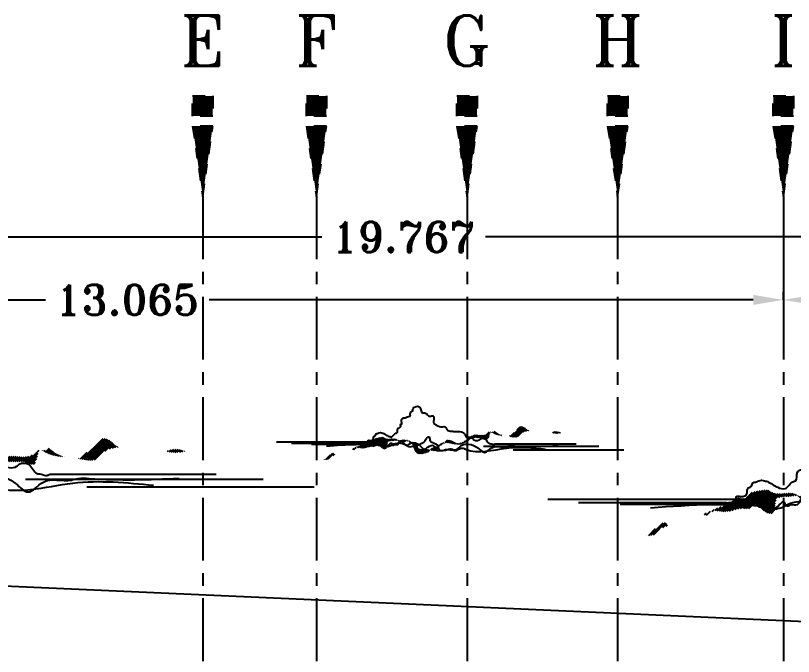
# Model space of a CAD drawing. Extents: x 915 to 2178, y -798 to 165.
# Drawn here: x 1313.55 to 1321.29, y -738.5 to -732.12 of the extents above; entities that cross this region are included whole.
import ezdxf
from ezdxf.enums import TextEntityAlignment as Align

# ---------------------------------------------------------------- set-up
doc = ezdxf.new("R2010")
doc.units = 0
doc.header["$LTSCALE"] = 0.5
doc.header["$MEASUREMENT"] = 0
for name, pattern in [('CENTER', [2, 1.25, -0.25, 0.25, -0.25]), ('CONTINUA', [200, 100, 100]), ('DASHDOT2', [0.5, 0.25, -0.125, 0, -0.125])]:
    doc.linetypes.add(name, pattern=pattern)
doc.layers.get('0').update_dxf_attribs({"linetype": 'CONTINUOUS'})
doc.layers.get('DEFPOINTS').update_dxf_attribs({"linetype": 'CONTINUOUS'})
for name, color, linetype in [('COTA', 7, 'CONTINUOUS'), ('EJE', 125, 'DASHDOT2'), ('EJES', 125, 'CENTER'), ('muro_facahda', 33, 'CONTINUOUS'), ('NUBE6', 130, 'CONTINUOUS'), ('Sombreado', 132, 'CONTINUA')]:
    doc.layers.add(name, color=color, linetype=linetype)
doc.styles.add('ROMANT', font='romant')
doc.dimstyles.new('detalle', dxfattribs={"dimtxt": 0.2, "dimasz": 0.15, "dimexe": 0.08, "dimexo": 0, "dimgap": 0.08, "dimtad": 0, "dimtih": 1, "dimtoh": 1, "dimdec": 3, "dimzin": 1, "dimdsep": 46, "dimtxsty": 'ROMANT', "dimcen": 0.15, "dimclrd": 143, "dimclre": 9, "dimadec": 0, "dimazin": 0, "dimtfac": 1, "dimtdec": 3, "dimtmove": 0, "dimatfit": 3, "dimfxl": 1, "dimarcsym": 0})

# ---------------------------------------------------------------- blocks, each defined once
blk = doc.blocks.new('NUBE')
at = {"layer": 'NUBE6'}
h = blk.add_hatch(dxfattribs=at)
h.set_pattern_fill('ANSI31', color=256, scale=0.1530800947620674, style=0)
h.set_pattern_definition([(45, (408.5552584945312, -85.14894052187265), (-0.01353049663386714, 0.01353049663386714), [])])
edge = h.paths.add_edge_path()
edge.add_spline(control_points=[(461.9819783155247, -86.45321892685183), (462.0010606192052, -86.46060674365208), (462.0448079397457, -86.46744672624231), (462.0961329393022, -86.3890473608692), (462.2022280816573, -86.41166192047694), (462.3320351872802, -86.41470342336379), (462.4575923995656, -86.35617268791862), (462.5756687777251, -86.3871900930601), (462.6725600817656, -86.27156545577236), (462.7541437250802, -86.43568054913976), (462.929499211117, -86.4408800513072), (462.8826201240365, -86.25206934055905), (462.9557369511049, -86.22606083327832), (462.9745490519297, -86.22306183470664)], knot_values=[2.376841428008193, 2.376841428008193, 2.376841428008193, 2.376841428008193, 2.495163773933544, 2.661819107407057, 2.811859461262786, 3.078587699680968, 3.434955726058839, 3.584990995696395, 3.742224909244714, 4.130967369021732, 4.247660337802358, 4.632245951521822, 4.741469153795726, 4.741469153795726, 4.741469153795726, 4.741469153795726], degree=3, periodic=0)
edge.add_spline(control_points=[(462.9745490519138, -86.22306183470346), (462.9710245544481, -86.21530509700597), (462.9626394315328, -86.19926867610502), (462.951666844051, -86.1859680800635), (462.9450007073086, -86.17948484513909)], knot_values=[4.637110011566299, 4.637110011566299, 4.637110011566299, 4.637110011566299, 4.690696220635773, 4.754786263863346, 4.754786263863346, 4.754786263863346, 4.754786263863346], degree=3, periodic=0)
edge.add_spline(control_points=[(462.9450007073085, -86.17948484513909), (462.9104543800429, -86.1779589786147), (462.8689981676343, -86.1688703283985), (462.8275223070291, -86.13957475042207), (462.8194463594707, -86.13349994901318)], knot_values=[3.833143222856227, 3.833143222856227, 3.833143222856227, 3.833143222856227, 4.038724576492562, 4.088762953644315, 4.088762953644315, 4.088762953644315, 4.088762953644315], degree=3, periodic=0)
edge.add_spline(control_points=[(462.8194463594707, -86.13349994901318), (462.7521434600787, -86.12966590690348), (462.672816347776, -86.14458333735593), (462.5977052232607, -86.16758126451259)], knot_values=[3.966514747115287, 3.966514747115287, 3.966514747115287, 3.966514747115287, 4.347410367184849, 4.347410367184849, 4.347410367184849, 4.347410367184849], degree=3, periodic=0)
edge.add_spline(control_points=[(462.5977052232607, -86.16758126451259), (462.5946217916065, -86.17020974731554), (462.5643601260972, -86.1971140472117), (462.5333458884852, -86.24543484118976), (462.4727339804003, -86.24529171392305), (462.4540230154764, -86.23547122118657), (462.4433772316386, -86.22792420418182)], knot_values=[2.928046404490204, 2.928046404490204, 2.928046404490204, 2.928046404490204, 2.95198395160633, 3.16540491965012, 3.21541837093506, 3.29146919158838, 3.29146919158838, 3.29146919158838, 3.29146919158838], degree=3, periodic=0)
edge.add_spline(control_points=[(462.4433772316386, -86.22792420418182), (462.3527810741108, -86.27104081427342), (462.2349845588651, -86.34749674327031), (462.0721434916483, -86.4007203546555), (461.9990468011815, -86.44169226491681), (461.9819783155247, -86.45321892685183)], knot_values=[2.671899104953978, 2.671899104953978, 2.671899104953978, 2.671899104953978, 3.225697331888478, 3.569329078247941, 3.683907035020482, 3.683907035020482, 3.683907035020482, 3.683907035020482], degree=3, periodic=0)
edge = h.paths.add_edge_path()
edge.add_spline(control_points=[(462.9745490519297, -86.22306183470664), (462.9968462282291, -86.2195072503198), (463.0798632266024, -86.2205093246821), (463.1532883355883, -86.2024704420046), (463.1982619520188, -86.2066445820958)], knot_values=[4.741469153795726, 4.741469153795726, 4.741469153795726, 4.741469153795726, 4.870926731115441, 5.154733598519389, 5.154733598519389, 5.154733598519389, 5.154733598519389], degree=3, periodic=0)
edge.add_spline(control_points=[(463.1982619520188, -86.2066445820958), (463.1963911035464, -86.2047792271187), (463.1555308195905, -86.16609967432669), (463.0564690486503, -86.17338055061464), (462.9726541407844, -86.18070626147369), (462.9450007073085, -86.17948484513909)], knot_values=[4.088762953644316, 4.088762953644316, 4.088762953644316, 4.088762953644316, 4.104443290971272, 4.425102679568796, 4.589665188425998, 4.589665188425998, 4.589665188425998, 4.589665188425998], degree=3, periodic=0)
edge.add_spline(control_points=[(462.9450007073086, -86.17948484513909), (462.951666844051, -86.1859680800635), (462.9626394315328, -86.19926867610502), (462.9710245544481, -86.21530509700597), (462.9745490519138, -86.22306183470346)], knot_values=[4.637110011566298, 4.637110011566298, 4.637110011566298, 4.637110011566298, 4.701200054793872, 4.754786263863346, 4.754786263863346, 4.754786263863346, 4.754786263863346], degree=3, periodic=0)
edge = h.paths.add_edge_path()
edge.add_spline(control_points=[(463.232020871551, -86.2393188656149), (463.2408212254395, -86.23456590887076), (463.2496188044329, -86.23020156514303), (463.2583900295131, -86.22624652160289)], knot_values=[5.442058735635944, 5.442058735635944, 5.442058735635944, 5.442058735635944, 5.492532753127179, 5.492532753127179, 5.492532753127179, 5.492532753127179], degree=3, periodic=0)
edge.add_spline(control_points=[(463.2583900295131, -86.22624652160289), (463.2535110230623, -86.2232803343677), (463.2344264173631, -86.21283639292369), (463.2140482006237, -86.20810975253175), (463.1982619520188, -86.2066445820958)], knot_values=[5.154733598519389, 5.154733598519389, 5.154733598519389, 5.154733598519389, 5.189425056096804, 5.289044480109837, 5.289044480109837, 5.289044480109837, 5.289044480109837], degree=3, periodic=0)
edge.add_spline(control_points=[(463.1982619520188, -86.2066445820958), (463.207638225336, -86.21599332324467), (463.2176094193221, -86.228759338705), (463.2301467812761, -86.23804064729302), (463.2320208715595, -86.23931886559603)], knot_values=[4.589665188425998, 4.589665188425998, 4.589665188425998, 4.589665188425998, 4.668251525396528, 4.681634148998675, 4.681634148998675, 4.681634148998675, 4.681634148998675], degree=3, periodic=0)
edge = h.paths.add_edge_path()
edge.add_spline(control_points=[(463.2583900295131, -86.22624652160289), (463.2496188044329, -86.23020156514303), (463.2408212254395, -86.23456590887076), (463.232020871551, -86.2393188656149)], knot_values=[5.442058735635944, 5.442058735635944, 5.442058735635944, 5.442058735635944, 5.492532753127179, 5.492532753127179, 5.492532753127179, 5.492532753127179], degree=3, periodic=0)
edge.add_spline(control_points=[(463.2320208715595, -86.23931886559603), (463.2516952823, -86.25273774521361), (463.2768525193235, -86.25818542561365), (463.302185490845, -86.25734830168835)], knot_values=[4.681634148998675, 4.681634148998675, 4.681634148998675, 4.681634148998675, 4.822126437909263, 4.822126437909263, 4.822126437909263, 4.822126437909263], degree=3, periodic=0)
edge.add_spline(control_points=[(463.302185490845, -86.25734830168835), (463.2873878121843, -86.2466026208931), (463.2731185610162, -86.23520071803205), (463.2583900295131, -86.22624652160289)], knot_values=[5.289044480109837, 5.289044480109837, 5.289044480109837, 5.289044480109837, 5.393769536528238, 5.393769536528238, 5.393769536528238, 5.393769536528238], degree=3, periodic=0)
edge = h.paths.add_edge_path()
edge.add_spline(control_points=[(463.2583900295131, -86.22624652160289), (463.2731185610162, -86.23520071803205), (463.2873878121843, -86.2466026208931), (463.302185490845, -86.25734830168835)], knot_values=[5.289044480109837, 5.289044480109837, 5.289044480109837, 5.289044480109837, 5.393769536528238, 5.393769536528238, 5.393769536528238, 5.393769536528238], degree=3, periodic=0)
edge.add_spline(control_points=[(463.302185490845, -86.25734830168835), (463.313976437317, -86.2569586717791), (463.3639482718193, -86.24956101142425), (463.4074807453836, -86.21920469879933), (463.4445276663839, -86.2179740091774), (463.4472052449983, -86.21799197798737)], knot_values=[4.822126437909263, 4.822126437909263, 4.822126437909263, 4.822126437909263, 4.887516992542901, 5.098369691174194, 5.114709132134375, 5.114709132134375, 5.114709132134375, 5.114709132134375], degree=3, periodic=0)
edge.add_spline(control_points=[(463.4472052449983, -86.21799197798737), (463.3932618888734, -86.189481521282), (463.3266233808192, -86.19547933995705), (463.2583900295131, -86.22624652160289)], knot_values=[5.492532753127179, 5.492532753127179, 5.492532753127179, 5.492532753127179, 5.885181594749847, 5.885181594749847, 5.885181594749847, 5.885181594749847], degree=3, periodic=0)
edge = h.paths.add_edge_path()
edge.add_spline(control_points=[(463.519554192143, -86.28587123741636), (463.5340062597422, -86.28654536063459), (463.6243171395976, -86.30366580636633), (463.6181928668215, -86.52083144005974), (463.7376968048579, -86.56316918767425), (463.7689247080957, -86.56725588410791)], knot_values=[5.818945661209799, 5.818945661209799, 5.818945661209799, 5.818945661209799, 5.909203024529733, 6.438407662158624, 6.614010441904274, 6.614010441904274, 6.614010441904274, 6.614010441904274], degree=3, periodic=0)
edge.add_spline(control_points=[(463.7689247080957, -86.56725588410791), (463.8097478277458, -86.56472801909626), (463.8533469951502, -86.55856779911915), (463.8949030959279, -86.55399163965194)], knot_values=[6.930804392856159, 6.930804392856159, 6.930804392856159, 6.930804392856159, 7.143674986014841, 7.143674986014841, 7.143674986014841, 7.143674986014841], degree=3, periodic=0)
edge.add_spline(control_points=[(463.8949030959279, -86.55399163965194), (463.9285595475374, -86.54347595665467), (463.9687175654203, -86.52579146494622), (464.0188734422661, -86.50975601007531), (464.0281006403205, -86.5066583174073)], knot_values=[6.861423548962521, 6.861423548962521, 6.861423548962521, 6.861423548962521, 7.077921749864403, 7.127118612001763, 7.127118612001763, 7.127118612001763, 7.127118612001763], degree=3, periodic=0)
edge.add_spline(control_points=[(464.0281006403205, -86.5066583174073), (464.0359318667051, -86.49567959207116), (464.0450108936877, -86.481328350789), (464.0552671558066, -86.46875972555881), (464.0571130582057, -86.46659432393994)], knot_values=[7.427143618234192, 7.427143618234192, 7.427143618234192, 7.427143618234192, 7.503045278364038, 7.51931730038534, 7.51931730038534, 7.51931730038534, 7.51931730038534], degree=3, periodic=0)
edge.add_spline(control_points=[(464.0571130582056, -86.46659432393994), (464.0104001885411, -86.45598085742199), (463.9129323270226, -86.43805230358521), (463.7160842710753, -86.46701915070275), (463.7138305300198, -86.29029952867654), (463.6038964863596, -86.28313556052649), (463.533946727197, -86.24196591661075), (463.4756739212123, -86.21818302680822), (463.4472052449983, -86.21799197798737)], knot_values=[5.114709132134376, 5.114709132134376, 5.114709132134376, 5.114709132134376, 5.395632065211953, 5.751999558326794, 5.990526721182434, 6.148665039230302, 6.312829444363873, 6.486554410540351, 6.486554410540351, 6.486554410540351, 6.486554410540351], degree=3, periodic=0)
edge.add_spline(control_points=[(463.4472052449983, -86.21799197798737), (463.4473777677981, -86.21808316074225), (463.475146033531, -86.23282731615927), (463.4995357808741, -86.25673769995046), (463.519554192143, -86.28587123741636)], knot_values=[5.885181594749847, 5.885181594749847, 5.885181594749847, 5.885181594749847, 5.886437372706056, 6.08745655327834, 6.08745655327834, 6.08745655327834, 6.08745655327834], degree=3, periodic=0)
edge = h.paths.add_edge_path()
edge.add_spline(control_points=[(464.0571130582056, -86.46659432393994), (464.0664613482894, -86.46871831599015), (464.0785090082647, -86.47155004446722), (464.0909611737098, -86.47449362642146), (464.0936090472395, -86.47511349770093)], knot_values=[6.48655441054035, 6.48655441054035, 6.48655441054035, 6.48655441054035, 6.542773373076111, 6.557861868930555, 6.557861868930555, 6.557861868930555, 6.557861868930555], degree=3, periodic=0)
edge.add_spline(control_points=[(464.0936090472311, -86.47511349770048), (464.1023915642556, -86.46754996600885), (464.1134177993965, -86.45193265040871), (464.1129128430385, -86.43034486547936), (464.112346523603, -86.42082687224729)], knot_values=[7.259950823798947, 7.259950823798947, 7.259950823798947, 7.259950823798947, 7.332332798657618, 7.386631397886249, 7.386631397886249, 7.386631397886249, 7.386631397886249], degree=3, periodic=0)
edge.add_spline(control_points=[(464.112346523603, -86.42082687224729), (464.091876939216, -86.43298061031896), (464.0731610542318, -86.44776865006361), (464.0571130582057, -86.46659432393994)], knot_values=[7.51931730038534, 7.51931730038534, 7.51931730038534, 7.51931730038534, 7.660783796591185, 7.660783796591185, 7.660783796591185, 7.660783796591185], degree=3, periodic=0)
edge = h.paths.add_edge_path()
edge.add_spline(control_points=[(464.0936090472395, -86.47511349770093), (464.1261882357312, -86.48274033599978), (464.222451940969, -86.5027312669863), (464.2604604069929, -86.40365863581769), (464.2950554310869, -86.35357270630175)], knot_values=[6.557861868930555, 6.557861868930555, 6.557861868930555, 6.557861868930555, 6.743509312054033, 7.075103588189349, 7.075103588189349, 7.075103588189349, 7.075103588189349], degree=3, periodic=0)
edge.add_spline(control_points=[(464.2950554310864, -86.35357270630107), (464.2331810706287, -86.37490518504455), (464.1666033078111, -86.38861211246467), (464.112346523603, -86.42082687224729)], knot_values=[7.660783796591184, 7.660783796591184, 7.660783796591184, 7.660783796591184, 8.035755609020729, 8.035755609020729, 8.035755609020729, 8.035755609020729], degree=3, periodic=0)
edge.add_spline(control_points=[(464.112346523603, -86.42082687224729), (464.1129128430385, -86.43034486547936), (464.1134177993965, -86.45193265040871), (464.1023915642556, -86.46754996600885), (464.0936090472311, -86.47511349770048)], knot_values=[7.259950823798948, 7.259950823798948, 7.259950823798948, 7.259950823798948, 7.314249423027579, 7.38663139788625, 7.38663139788625, 7.38663139788625, 7.38663139788625], degree=3, periodic=0)
edge = h.paths.add_edge_path()
edge.add_spline(control_points=[(464.2950554310864, -86.35357270630107), (464.3264704828507, -86.34274171073162), (464.3739979505267, -86.32260449133537), (464.4130053887916, -86.28912965759878), (464.4266364787876, -86.27616815163833)], knot_values=[8.03575560902073, 8.03575560902073, 8.03575560902073, 8.03575560902073, 8.226137518594882, 8.335344768196972, 8.335344768196972, 8.335344768196972, 8.335344768196972], degree=3, periodic=0)
edge.add_spline(control_points=[(464.4266364787876, -86.27616815163833), (464.4235762609975, -86.2766641152109), (464.3899152861941, -86.28251798497308), (464.3386660689247, -86.29818482849532), (464.3060918913075, -86.33759435729917), (464.2950554310869, -86.35357270630175)], knot_values=[7.07510358818935, 7.07510358818935, 7.07510358818935, 7.07510358818935, 7.093045106451286, 7.272573377954001, 7.378358158679352, 7.378358158679352, 7.378358158679352, 7.378358158679352], degree=3, periodic=0)
edge = h.paths.add_edge_path()
edge.add_spline(control_points=[(464.4266364787876, -86.27616815163833), (464.4719146367579, -86.26883000823636), (464.5558848745136, -86.2697879085747), (464.6658556126956, -86.30782066646634), (464.7649989741813, -86.30860577069689), (464.8512805838054, -86.32563747563381), (464.9223269040569, -86.2711918281359), (465.0206905358241, -86.27849002232415), (465.1257786348026, -86.12237381540695), (465.3220669235773, -86.14724846037052), (465.4776021713247, -86.13806176416688), (465.5743681176566, -86.20284486003084), (465.6268907286449, -86.09682549546892), (465.6295423555073, -86.00521155362617), (465.653519683671, -85.99612824877431), (465.6549295819243, -85.9957404410593)], knot_values=[7.378358158679351, 7.378358158679351, 7.378358158679351, 7.378358158679351, 7.643816029264516, 7.86622252228657, 8.050355066861227, 8.233732637355713, 8.345542787370427, 8.551738413518319, 8.752407447613225, 9.344380142950351, 9.528512687525009, 9.702547672488304, 9.882768899694591, 10.09348312809365, 10.10599459799078, 10.10599459799078, 10.10599459799078, 10.10599459799078], degree=3, periodic=0)
edge.add_spline(control_points=[(465.6549295819243, -85.9957404410593), (465.6469394677318, -85.99401964350682), (465.6392817385361, -85.99162654764723), (465.6321923686437, -85.98853755632877)], knot_values=[8.998908083696037, 8.998908083696037, 8.998908083696037, 8.998908083696037, 9.040004957551115, 9.040004957551115, 9.040004957551115, 9.040004957551115], degree=3, periodic=0)
edge.add_spline(control_points=[(465.6321923686435, -85.98853755632922), (465.6095184536562, -86.00801183486146), (465.5065529435672, -86.13158697856898), (465.2747591472767, -86.02691867198791), (465.1453078614945, -86.10813013667553), (465.1202940122716, -86.12692709789985)], knot_values=[9.63995125715825, 9.63995125715825, 9.63995125715825, 9.63995125715825, 9.814858982532567, 10.53478794451328, 10.71628556782929, 10.71628556782929, 10.71628556782929, 10.71628556782929], degree=3, periodic=0)
edge.add_spline(control_points=[(465.1202940122716, -86.12692709789985), (465.0924283663252, -86.14786707645635), (465.0324441012849, -86.2020088700915), (464.9269584938825, -86.26520844010975), (464.807787064618, -86.31444922409582), (464.7200084008941, -86.26727055266065), (464.630132332494, -86.21907935586319), (464.5546219739035, -86.20362582266421), (464.500156639107, -86.20242731866529)], knot_values=[8.294233179666865, 8.294233179666865, 8.294233179666865, 8.294233179666865, 8.49642311318605, 8.750834161978252, 9.041960566442503, 9.168903051303946, 9.31798931559437, 9.639951257158252, 9.639951257158252, 9.639951257158252, 9.639951257158252], degree=3, periodic=0)
edge.add_spline(control_points=[(464.500156639107, -86.20242731866529), (464.4753478069239, -86.22528140028476), (464.4520109816685, -86.25204009068125), (464.4266364787876, -86.27616815163833)], knot_values=[8.33534476819697, 8.33534476819697, 8.33534476819697, 8.33534476819697, 8.538635896819233, 8.538635896819233, 8.538635896819233, 8.538635896819233], degree=3, periodic=0)
edge = h.paths.add_edge_path()
edge.add_spline(control_points=[(465.6842273835423, -85.99906274908358), (465.7047022599686, -86.00601877809777), (465.8104946110534, -86.06658786555408), (465.8995651000499, -86.07345886934581), (465.9674061657864, -86.07757774588481)], knot_values=[10.17653549761707, 10.17653549761707, 10.17653549761707, 10.17653549761707, 10.3043358267258, 10.72634096897108, 10.72634096897108, 10.72634096897108, 10.72634096897108], degree=3, periodic=0)
edge.add_spline(control_points=[(465.9674061657875, -86.07757774588208), (465.9247614087091, -86.06411595181453), (465.8549130896254, -86.03693489734997), (465.8014819005232, -85.98610155827646), (465.7791422525891, -85.96712303729441)], knot_values=[11.80227077669995, 11.80227077669995, 11.80227077669995, 11.80227077669995, 12.06239564417461, 12.23400542093182, 12.23400542093182, 12.23400542093182, 12.23400542093182], degree=3, periodic=0)
edge.add_spline(control_points=[(465.7791422525863, -85.96712303729623), (465.7735698370149, -85.97167824376311), (465.7498414057986, -85.99101961071096), (465.7122651796138, -85.99961519150611), (465.6842273835423, -85.99906274908335)], knot_values=[9.088518849012669, 9.088518849012669, 9.088518849012669, 9.088518849012669, 9.131143405327718, 9.267570419567685, 9.267570419567685, 9.267570419567685, 9.267570419567685], degree=3, periodic=0)
edge = h.paths.add_edge_path()
edge.add_spline(control_points=[(466.1459088710844, -86.09960068231135), (466.2338890882215, -86.11738913151294), (466.3724312176671, -86.15544757074781), (466.4679204554634, -86.01980586800755), (466.5660749937658, -85.96342392496945), (466.6447106794144, -85.95843939008137), (466.6816086215455, -85.94879634141603)], knot_values=[11.08580803295118, 11.08580803295118, 11.08580803295118, 11.08580803295118, 11.58285790950512, 11.77138766153919, 12.00293692343877, 12.22694339974314, 12.22694339974314, 12.22694339974314, 12.22694339974314], degree=3, periodic=0)
edge.add_spline(control_points=[(466.6816086215455, -85.94879634141603), (466.6688832951543, -85.94681457318234), (466.633249800021, -85.93713346355071), (466.5811161687022, -85.87026888811579), (466.4267840161552, -85.80327375985144), (466.3533036952547, -85.98226083483496), (466.2321507169354, -86.03270195158211), (466.1817453734303, -86.09815268773627), (466.1482279791894, -86.09963621869042), (466.1459088710839, -86.0996006823093)], knot_values=[10.10016455300304, 10.10016455300304, 10.10016455300304, 10.10016455300304, 10.17768093108527, 10.33132282303579, 10.57912896566416, 10.99171450806706, 11.17198975355102, 11.37542672274425, 11.39036925814955, 11.39036925814955, 11.39036925814955, 11.39036925814955], degree=3, periodic=0)
edge = h.paths.add_edge_path()
edge.add_spline(control_points=[(467.294938807348, -86.00999724778376), (467.3555748271993, -86.0224272217522), (467.4302525889872, -86.02801181803761), (467.5186825066405, -86.00812274343843), (467.5340116992809, -86.00476089625431)], knot_values=[13.54851241878207, 13.54851241878207, 13.54851241878207, 13.54851241878207, 13.92316959364087, 14.00215382786455, 14.00215382786455, 14.00215382786455, 14.00215382786455], degree=3, periodic=0)
edge.add_spline(control_points=[(467.5340116992809, -86.00476089625431), (467.4563186068046, -85.9743585466947), (467.3622751990029, -85.97207767663735), (467.2949388073527, -86.0099972477949)], knot_values=[15.18589893069198, 15.18589893069198, 15.18589893069198, 15.18589893069198, 15.6211442599502, 15.6211442599502, 15.6211442599502, 15.6211442599502], degree=3, periodic=0)
edge = h.paths.add_edge_path()
edge.add_spline(control_points=[(461.2421106915916, -86.7197914569756), (461.2540824852044, -86.72038305272667), (461.3031380181785, -86.72033121991808), (461.3794084954141, -86.70553942992024), (461.4221935204945, -86.61727990068357), (461.4845492244258, -86.60813508450042), (461.5142136381937, -86.59436260610346)], knot_values=[0.6796391425559214, 0.6796391425559214, 0.6796391425559214, 0.6796391425559214, 0.74903984951436, 0.9598925481456532, 1.090033869078801, 1.282108637016413, 1.282108637016413, 1.282108637016413, 1.282108637016413], degree=3, periodic=0)
edge.add_spline(control_points=[(461.514213638194, -86.59436260610528), (461.507854759822, -86.5777818258266), (461.4823913973213, -86.52549171887199), (461.350927150444, -86.63390121467592), (461.2844160194072, -86.70037493428208), (461.2421106915916, -86.7197914569756)], knot_values=[0.7658047454879373, 0.7658047454879373, 0.7658047454879373, 0.7658047454879373, 0.8657849094119887, 1.14913279869937, 1.441051026907506, 1.441051026907506, 1.441051026907506, 1.441051026907506], degree=3, periodic=0)
for p, q in [((459.9650769426942, -86.2523827844791), (462.5851074998493, -86.2523827844791)), ((462.28017513033, -86.30045185813447), (460.3612062309253, -86.30045185813447)), ((465.7788084553454, -86.30572560390738), (467.9355065855436, -86.30572560390738)), ((460.8987993260689, -86.31794765047107), (462.3368612047202, -86.31794765047107)), ((462.8904325528924, -86.34061221895035), (462.8904325528924, -86.34061221895035)), ((465.4685493268412, -86.36860866850634), (468.5408386220386, -86.36860866850634)), ((466.2633235535125, -86.46915060458468), (469.2013560267965, -86.46915060458468))]:
    blk.add_line(p, q, dxfattribs=at)
blk.add_open_spline([(462.28017513033, -86.30045185813447), (462.2954236485559, -86.29797154627636), (462.3230795802942, -86.29729664494062), (462.3593817740904, -86.28601193496934), (462.4079427007673, -86.27534365644283), (462.3867464549376, -86.20163962215338), (462.4610493617345, -86.22378687266178), (462.5067051522351, -86.2180576653418), (462.5554751394296, -86.17797392109878), (462.5312393146196, -86.10539079793989), (462.606682058939, -86.10225139441286), (462.6065518910527, -86.0252976303425), (462.6598731767403, -86.03462742250667), (462.6989630600983, -86.00262507409047), (462.761874905646, -86.01124016046742), (462.8286815350918, -86.0314158118722), (462.8800511540658, -86.07254400904912), (462.9475772460648, -86.10485606509792), (463.0591262719306, -86.14465717665871), (463.0988906113155, -86.02798813703384), (463.2021554110845, -86.01195291969862), (463.1699749827378, -85.92146619389246), (463.2150190110685, -85.87643637556039), (463.2505954637541, -85.87184199736521), (463.2824762633943, -85.83710832839961), (463.2512115518751, -85.78003573727074), (463.3064098615955, -85.78182912476427), (463.2888202956456, -85.71980700419795), (463.2780322076303, -85.65539086937974), (463.3425210540815, -85.61159804635872), (463.3841508727423, -85.61660502149539), (463.4120926705632, -85.60357518146793), (463.4539395285314, -85.5862244550085), (463.4920452523373, -85.57758314241005), (463.5315282767122, -85.56544425813217), (463.518036346059, -85.51420019999614), (463.5258722544345, -85.4502289330917), (463.600076998373, -85.43964123880892), (463.5800203551739, -85.35267812307984), (463.6997849167677, -85.28039982850737), (463.7927801940962, -85.33942823719417), (463.8047950363093, -85.40362147767269), (463.818576074348, -85.44157194112768), (463.8341903670237, -85.48360549361132), (463.9002374475717, -85.4727551538208), (463.9652462439793, -85.49734794459891), (463.9954612491098, -85.55799437598375), (464.0576529891864, -85.58492007158861), (464.1280402525523, -85.54590717717247), (464.1563442030979, -85.61141986582106), (464.1491821360249, -85.67108920692749), (464.1265257609093, -85.75513607188486), (464.1834983775141, -85.78623015594258), (464.2545367627422, -85.8315402221424), (464.3449143735916, -85.86811616905788), (464.4592047588244, -85.83661930368748), (464.4867816135104, -85.91803986630316), (464.5445803006493, -85.97035727567027), (464.6436836649989, -85.9711065321078), (464.7591555086201, -85.98723292699606), (464.8836115106317, -85.97080304389442), (464.9677840826405, -86.0368093735749), (464.9948763845914, -86.11804709606372), (465.0833327234673, -86.14633627606531), (465.1800560966665, -86.10741284925871), (465.1811609603342, -86.2250546117998), (465.327681392409, -86.23500787650619), (465.403165398166, -86.15510838357886), (465.5426092613426, -86.1528601956893), (465.5758529560696, -86.30135077103182), (465.6786446057229, -86.29937054276047), (465.735350746673, -86.33033819992784), (465.7681505010697, -86.31344348801986), (465.7788084553454, -86.30572560390738)], degree=3, knots=[0.9556523308010503, 0.9556523308010503, 0.9556523308010503, 0.9556523308010503, 1.045884384309729, 1.114617903911371, 1.189161036056177, 1.290484820310968, 1.390506638663584, 1.508382461349639, 1.579080451102279, 1.732657853490944, 1.785372234076409, 1.951991090320392, 1.985333391177321, 2.075095166380742, 2.225135520236471, 2.330559457702811, 2.487793371250889, 2.599608069468605, 2.785987187947052, 3.069779423400905, 3.122493803986514, 3.344737338387019, 3.415437344109973, 3.468146901002946, 3.551457855185475, 3.651400748875261, 3.704115129461733, 3.770743725254923, 3.937312362486117, 4.094546276033423, 4.127888576890353, 4.180602957476824, 4.270364732680244, 4.391719960862549, 4.428991526935256, 4.478962973780376, 4.652880788905821, 4.750063500039166, 4.800034946884286, 5.11004111442108, 5.267275027968386, 5.372632946633866, 5.477990865299345, 5.515243646416148, 5.616642979538496, 5.796171251041211, 5.902864040782799, 5.992630537091165, 6.176003023367477, 6.213255804484279, 6.379827293967256, 6.546395931198449, 6.629726487452028, 6.726913559199694, 7.054422052637264, 7.18778617184681, 7.307933656650706, 7.48508206402624, 7.619482394768508, 7.870098736176315, 8.188587574976566, 8.295296073330025, 8.475517300535934, 8.64955228549923, 8.816258705565705, 8.88494128730202, 9.224945863252637, 9.308274709106696, 9.541660646667948, 9.860013363208918, 9.961417711483458, 10.11510708840833, 10.19228013918731, 10.19228013918731, 10.19228013918731, 10.19228013918731], dxfattribs=at)
for points in [[(462.5851074998493, -86.2523827844791), (462.6475609882832, -86.30025302299623), (462.6923020567738, -86.30890451784694), (462.6891981710697, -86.34139395531906), (462.8034331029723, -86.32764941813411), (462.8741528704429, -86.37955838723883), (462.923223728696, -86.376674555622), (463.025695215167, -86.34351049725024), (463.0891986729659, -86.30890451784694), (463.4437831768553, -86.3565019720686), (463.4885242453458, -86.3810145460352), (463.6241907206711, -86.36515346691931), (463.6342935502519, -86.36515346691931), (463.8507826028308, -86.28152236047413), (463.8868641115938, -86.26566129180401), (463.9431512597209, -86.17193676947636), (464.0268603568838, -86.12146972140317), (464.0470660160455, -86.21086849108224), (464.2397931740132, -86.33495872942967), (464.2729881628673, -86.4272413411718), (464.3668000896109, -86.48780179468145), (464.4577254964455, -86.46040539954356), (464.499580045027, -86.45896348895803), (464.8098810243496, -86.41714792528956), (464.8300866637135, -86.39407728280003), (465.3405041818962, -86.42583647175616), (465.5007060665503, -86.53398015216817), (465.6941029598559, -86.40997540308581), (466.0617159532264, -86.3796951658851), (466.1497548401519, -86.3580664339811), (466.2911943552953, -86.3580664339811), (467.4553546149598, -86.3580664339811)], [(461.2926924577248, -86.36278164120904), (462.8700532087825, -86.36278164120904), (462.9067360123424, -86.36278164120904), (463.0208603076827, -86.28948438398197), (463.0453155166553, -86.33427715518906), (463.0738465904903, -86.3383492186515), (463.0983017994629, -86.32613300737262), (463.192046750693, -86.3220609439104), (463.257260628088, -86.22840332758778), (463.3632331937033, -86.29762852135264), (463.4284470710984, -86.35056542993016), (463.489585083631, -86.3220609439104), (463.5507230961637, -86.28134023616553), (463.7708199373214, -86.34649336646794), (463.9012477119093, -86.44422304625277), (463.9949926631394, -86.39128613767502), (464.1457997620396, -86.35870957774682), (464.1661791061497, -86.44422304625277), (464.2762275168297, -86.48494374355164), (464.5141748666708, -86.46049523430429), (464.6038439530384, -86.44013488565474), (464.6405267763962, -86.45235108648785), (464.7016647889288, -86.48492765686206), (464.8810029616641, -86.41977452655942), (464.9951272570042, -86.4482790230254), (466.0801750224509, -86.41972624559844), (467.1235971201653, -86.4482790230254)]]:
    blk.add_spline(points, degree=3, dxfattribs=at)
blk = doc.blocks.new('DI-P0101')
at = {"const_width": 0.2}
blk.add_lwpolyline([(1.77635683940025e-15, 0.8000000000000007), (1.77635683940025e-15, 1)], dxfattribs=at)
for points in [[(0.09999999999999987, 1), (0.09999999999999987, 0.8000000000000007), (-0.09999999999999964, 0.8000000000000007), (-0.09999999999999964, 1)], [(0, 0), (0.09999999999999987, 0.7000000000000011), (-0.09999999999999964, 0.7000000000000011)]]:
    blk.add_lwpolyline(points, close=True)
blk.add_lwpolyline([(0, 0, 0, 0.2, 0), (1.77635683940025e-15, 0.7000000000000011, 0.2, 0.2, 0)], format="xyseb")
at = {"style": 'ROMANT'}
blk.add_attdef('1', text='', height=0.6, dxfattribs=at).set_placement((2.220446049250313e-16, 1.3), align=Align.CENTER)
blk = doc.blocks.new('*D260')
at = {"layer": 'COTA', "color": 9, "lineweight": -2, "transparency": 16777216}
for p, q in [((1308.128979372005, -734.3193422195349), (1308.128979372005, -735.0259940571111)), ((1321.193644758574, -734.3193422195349), (1321.193644758574, -735.0259940571111))]:
    blk.add_line(p, q, dxfattribs=at)
at = {"layer": 'COTA', "color": 143, "lineweight": -2, "transparency": 16777216}
for p, q in [((1308.428979372005, -734.9459940571111), (1313.845597779575, -734.9459940571111)), ((1320.893644758574, -734.9459940571111), (1315.477026351004, -734.9459940571111))]:
    blk.add_line(p, q, dxfattribs=at)
at = {"layer": 'COTA', "color": 143, "transparency": 16777216}
for points in [[(1308.428979372005, -734.8959940571111), (1308.428979372005, -734.995994057111), (1308.128979372005, -734.9459940571111)], [(1320.893644758574, -734.8959940571111), (1320.893644758574, -734.995994057111), (1321.193644758574, -734.9459940571111)]]:
    blk.add_solid(points, dxfattribs=at)
at = {"layer": 'DEFPOINTS', "color": 0, "transparency": 16777216}
for p in [(1308.128979372005, -734.3193422195349), (1321.193644758574, -734.3193422195349), (1321.193644758574, -734.9459940571111)]:
    blk.add_point(p, dxfattribs=at)
at = {"layer": 'COTA', "color": 0, "transparency": 16777216, "insert": (1314.661312065289, -734.9459940571111), "char_height": 0.3, "attachment_point": 5, "style": 'ROMANT'}
blk.add_mtext('13.065', dxfattribs=at)
blk = doc.blocks.new('*D261')
at = {"layer": 'COTA', "color": 9, "lineweight": -2, "transparency": 16777216}
for p, q in [((1327.895980066912, -734.3193422195349), (1327.895980066912, -735.0259940571111)), ((1321.193644758574, -734.9459940571111), (1321.193644758574, -734.865994057111))]:
    blk.add_line(p, q, dxfattribs=at)
at = {"layer": 'COTA', "color": 143, "lineweight": -2, "transparency": 16777216}
for p, q in [((1321.493644758574, -734.9459940571111), (1323.8576695556, -734.9459940571111)), ((1327.595980066912, -734.9459940571111), (1325.231955269886, -734.9459940571111))]:
    blk.add_line(p, q, dxfattribs=at)
at = {"layer": 'COTA', "color": 143, "transparency": 16777216}
for points in [[(1321.493644758574, -734.8959940571111), (1321.493644758574, -734.995994057111), (1321.193644758574, -734.9459940571111)], [(1327.595980066912, -734.8959940571111), (1327.595980066912, -734.995994057111), (1327.895980066912, -734.9459940571111)]]:
    blk.add_solid(points, dxfattribs=at)
at = {"layer": 'DEFPOINTS', "color": 0, "transparency": 16777216}
for p in [(1327.895980066912, -734.3193422195349), (1321.193644758574, -734.9459940571111), (1327.895980066912, -734.9459940571111)]:
    blk.add_point(p, dxfattribs=at)
at = {"layer": 'COTA', "color": 0, "transparency": 16777216, "insert": (1324.544812412743, -734.9459940571111), "char_height": 0.3, "attachment_point": 5, "style": 'ROMANT'}
blk.add_mtext('6.702', dxfattribs=at)
blk = doc.blocks.new('*D262')
at = {"layer": 'COTA', "color": 9, "lineweight": -2, "transparency": 16777216}
for p, q in [((1308.128979372005, -734.3193422195349), (1308.128979372005, -734.2393422195348)), ((1327.895980066912, -734.3193422195349), (1327.895980066912, -734.2393422195348))]:
    blk.add_line(p, q, dxfattribs=at)
at = {"layer": 'COTA', "color": 143, "lineweight": -2, "transparency": 16777216}
for p, q in [((1308.428979372005, -734.3193422195349), (1316.597775944193, -734.3193422195349)), ((1327.595980066912, -734.3193422195349), (1318.229204515622, -734.3193422195349))]:
    blk.add_line(p, q, dxfattribs=at)
at = {"layer": 'COTA', "color": 143, "transparency": 16777216}
for points in [[(1308.428979372005, -734.2693422195349), (1308.428979372005, -734.3693422195348), (1308.128979372005, -734.3193422195349)], [(1327.595980066912, -734.2693422195349), (1327.595980066912, -734.3693422195348), (1327.895980066912, -734.3193422195349)]]:
    blk.add_solid(points, dxfattribs=at)
at = {"layer": 'DEFPOINTS', "color": 0, "transparency": 16777216}
for p in [(1308.128979372005, -734.3193422195349), (1327.895980066912, -734.3193422195349), (1327.895980066912, -734.3193422195349)]:
    blk.add_point(p, dxfattribs=at)
at = {"layer": 'COTA', "color": 0, "transparency": 16777216, "insert": (1317.413490229908, -734.3193422195349), "char_height": 0.3, "attachment_point": 5, "style": 'ROMANT'}
blk.add_mtext('19.767', dxfattribs=at)

msp = doc.modelspace()

# ---------------------------------------------------------------- linework, layer by layer
at = {"layer": 'EJES'}
for p, q in [((1315.411312065243, -733.9157993789075), (1315.411312065243, -746.0300026974704)), ((1316.543644758568, -733.9157993789075), (1316.543644758568, -746.0300026974704)), ((1318.043644758573, -733.9157993789075), (1318.043644758573, -746.0300026974704)), ((1319.543644758574, -733.9157993789075), (1319.543644758574, -746.0300026974704)), ((1321.193644758574, -733.9157993789075), (1321.193644758574, -746.0300026974704))]:
    msp.add_line(p, q, dxfattribs=at)
at = {"layer": 'muro_facahda'}
msp.add_line((1308.05397937186, -737.5550026974705), (1327.820965704558, -738.4300026974705), dxfattribs=at)

# ---------------------------------------------------------------- block references
at = {"layer": 'EJE'}
ref = msp.add_blockref('DI-P0101', (1315.411312065243, -733.9157993789075), dxfattribs=at)
ref.add_attrib('1', 'E', dxfattribs={"layer": '0', "height": 0.5, "style": 'ROMANT'}).set_placement((1315.411312065243, -732.6157993789076), align=Align.CENTER)
ref = msp.add_blockref('DI-P0101', (1316.543644758569, -733.9157993789075), dxfattribs=at)
ref.add_attrib('1', 'F', dxfattribs={"layer": '0', "height": 0.5, "style": 'ROMANT'}).set_placement((1316.543644758569, -732.6157993789076), align=Align.CENTER)
ref = msp.add_blockref('DI-P0101', (1318.043644758574, -733.9157993789075), dxfattribs=at)
ref.add_attrib('1', 'G', dxfattribs={"layer": '0', "height": 0.5, "style": 'ROMANT'}).set_placement((1318.043644758574, -732.6157993789076), align=Align.CENTER)
ref = msp.add_blockref('DI-P0101', (1319.543644758574, -733.9157993789075), dxfattribs=at)
ref.add_attrib('1', 'H', dxfattribs={"layer": '0', "height": 0.5, "style": 'ROMANT'}).set_placement((1319.543644758574, -732.6157993789076), align=Align.CENTER)
ref = msp.add_blockref('DI-P0101', (1321.193644758575, -733.9157993789075), dxfattribs=at)
ref.add_attrib('1', 'I', dxfattribs={"layer": '0', "height": 0.5, "style": 'ROMANT'}).set_placement((1321.193644758575, -732.6157993789076), align=Align.CENTER)
at = {"layer": 'Sombreado'}
for p, xscale, yscale, zscale in [((955.2091973894644, -670.2215111726936), 0.770058486885091, 0.770058486885091, 0.770058486885091), ((1143.901516542425, -704.0592341313155), 0.3744725804535735, 0.3744725804535735, 0.3744725804535735), ((964.6486106865893, -670.510032191004), 0.770058486885091, 0.770058486885091, 0.770058486885091)]:
    msp.add_blockref('NUBE', p, dxfattribs=dict(at, xscale=xscale, yscale=yscale, zscale=zscale))

# ---------------------------------------------------------------- dimensions: what is measured, and where the dimension line sits
at = {"layer": 'COTA'}
dim = msp.add_linear_dim(base=(1327.895980066912, -734.3193422195349), p1=(1308.128979372005, -734.3193422195349), p2=(1327.895980066912, -734.3193422195349), dimstyle='detalle', override={"dimtxt": 0.3, "dimasz": 0.3, "dimtmove": 1}, dxfattribs=at)
dim.commit()
dim.dimension.update_dxf_attribs({"geometry": '*D262', "text_midpoint": (1317.413490229908, -734.3193422195349), "dimtype": 160})
for base, p1, p2, picture, middle in [((1321.193644758574, -734.9459940571111), (1308.128979372005, -734.3193422195349), (1321.193644758574, -734.3193422195349), '*D260', (1314.661312065289, -734.9459940571111)), ((1327.895980066912, -734.9459940571111), (1321.193644758574, -734.9459940571111), (1327.895980066912, -734.3193422195349), '*D261', (1324.544812412743, -734.9459940571111))]:
    dim = msp.add_linear_dim(base=base, p1=p1, p2=p2, dimstyle='detalle', override={"dimtxt": 0.3, "dimasz": 0.3, "dimtmove": 1}, dxfattribs=at)
    dim.commit()
    dim.dimension.update_dxf_attribs({"geometry": picture, "text_midpoint": middle})

doc.saveas('drawing.dxf')
